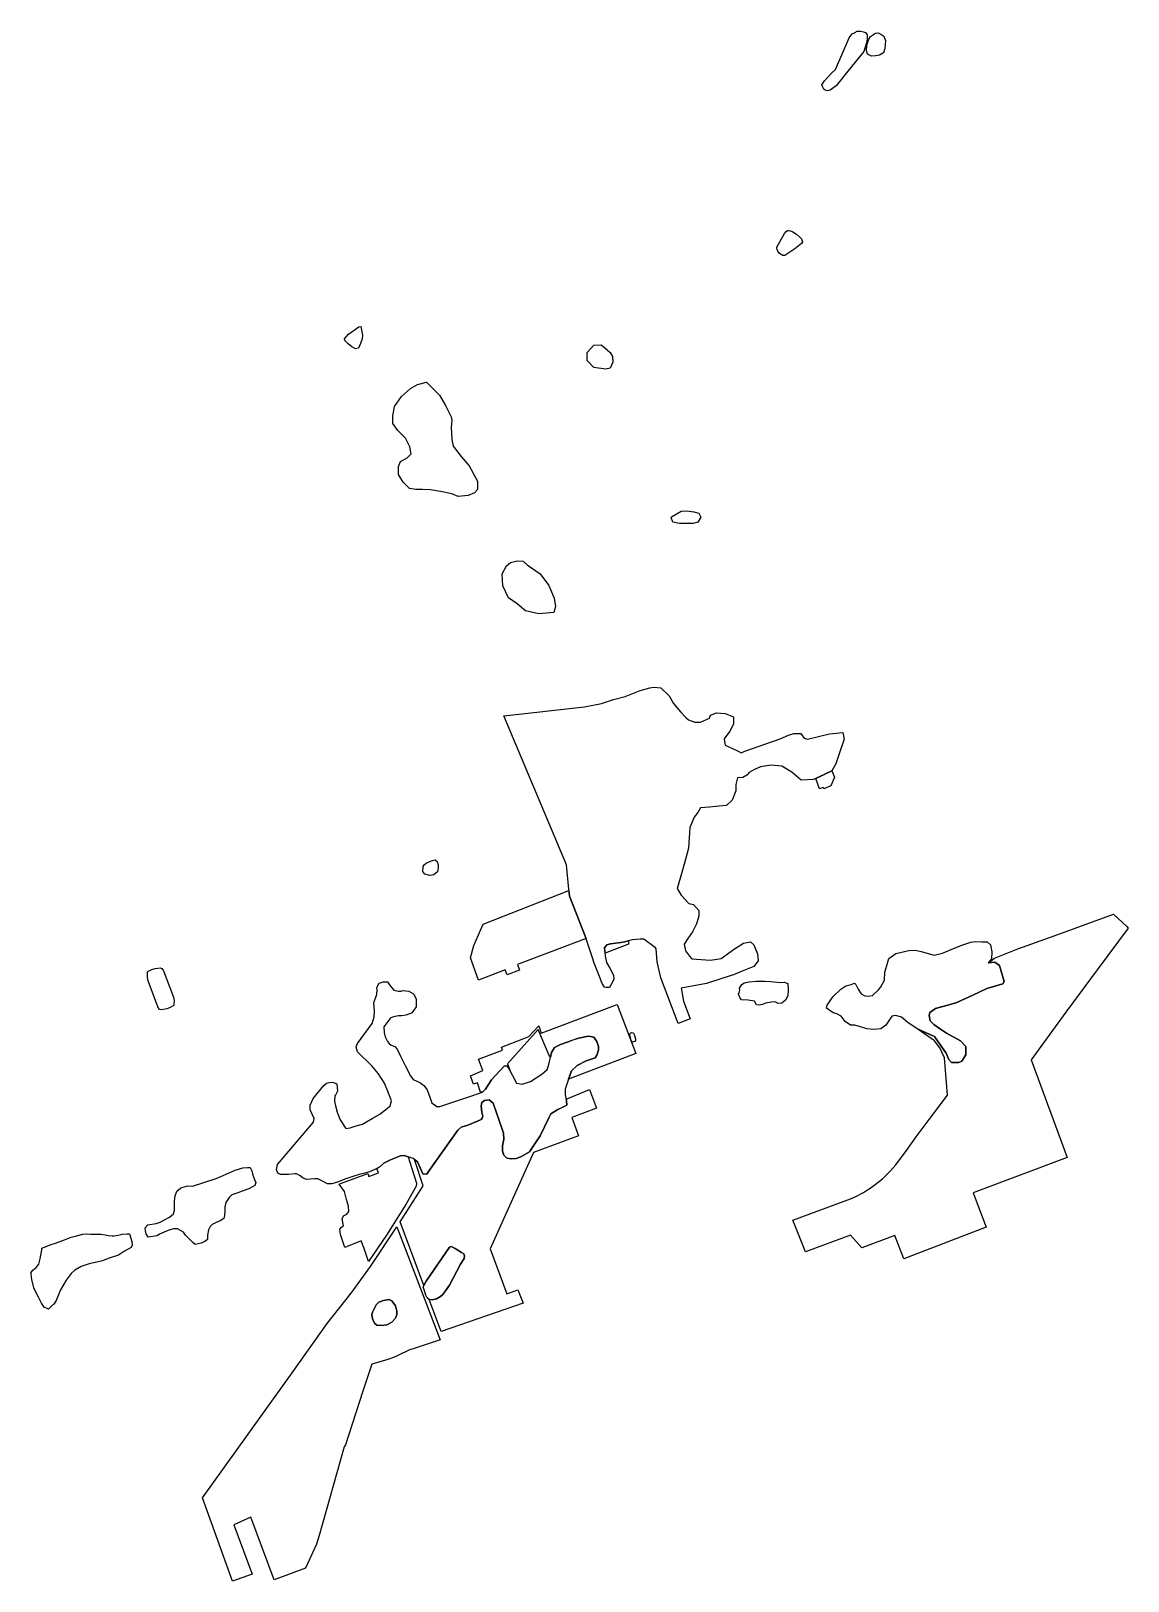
# Model space of a CAD drawing. Extents: x 709171 to 717292, y 4903101 to 4914578.
import ezdxf

# ---------------------------------------------------------------- set-up
doc = ezdxf.new("R2010")
doc.units = 0
doc.layers.add('Com_ City - fill', color=7, linetype='Continuous')
doc.layers.add('Industrial-fill', color=7, linetype='Continuous')

msp = doc.modelspace()

# ---------------------------------------------------------------- linework, layer by layer
at = {"layer": 'Com_ City - fill'}
for p, q in [((714749, 4913080), (714762, 4913095)), ((714762, 4913095), (714772, 4913101)), ((714772, 4913101), (714779, 4913101)), ((714779, 4913101), (714794, 4913098)), ((714794, 4913098), (714811, 4913092)), ((714811, 4913092), (714838, 4913074)), ((714693, 4912979), (714749, 4913080)), ((714693, 4912970), (714693, 4912979)), ((714875, 4913006), (714825, 4912965)), ((714838, 4913074), (714860, 4913055)), ((714860, 4913055), (714874, 4913040)), ((714874, 4913040), (714880, 4913025)), ((714881, 4913017), (714875, 4913006)), ((714880, 4913025), (714881, 4913017)), ((714694, 4912961), (714693, 4912970)), ((714699, 4912947), (714694, 4912961)), ((714712, 4912932), (714699, 4912947)), ((714736, 4912917), (714712, 4912932)), ((714751, 4912916), (714736, 4912917)), ((714825, 4912965), (714751, 4912916)), ((710033, 4907611), (710039, 4907617)), ((710033, 4907600), (710033, 4907611)), ((710034, 4907570), (710033, 4907600)), ((710039, 4907617), (710051, 4907622)), ((710051, 4907622), (710065, 4907629)), ((710065, 4907629), (710089, 4907636)), ((710089, 4907636), (710110, 4907640)), ((710110, 4907640), (710126, 4907642)), ((710126, 4907642), (710138, 4907636)), ((710138, 4907636), (710151, 4907619)), ((710151, 4907619), (710151, 4907619)), ((710151, 4907619), (710226, 4907425)), ((710038, 4907546), (710034, 4907570)), ((710077, 4907439), (710038, 4907546)), ((710109, 4907353), (710077, 4907439)), ((710223, 4907359), (710196, 4907346)), ((710229, 4907366), (710223, 4907359)), ((710226, 4907425), (710230, 4907396)), ((710230, 4907396), (710229, 4907372)), ((710229, 4907372), (710229, 4907366)), ((710123, 4907333), (710109, 4907353)), ((710132, 4907330), (710123, 4907333)), ((710150, 4907332), (710132, 4907330)), ((710177, 4907339), (710150, 4907332)), ((710196, 4907346), (710177, 4907339)), ((713603, 4907147), (713604, 4907153)), ((713605, 4907131), (713603, 4907147)), ((713604, 4907153), (713612, 4907160)), ((713610, 4907114), (713605, 4907131)), ((713612, 4907160), (713615, 4907162)), ((713615, 4907162), (713627, 4907161)), ((713627, 4907161), (713631, 4907157)), ((713631, 4907157), (713635, 4907149)), ((713635, 4907149), (713636, 4907147)), ((713636, 4907147), (713646, 4907116)), ((713614, 4907103), (713610, 4907114)), ((713622, 4907092), (713614, 4907103)), ((713646, 4907099), (713622, 4907092)), ((713646, 4907116), (713646, 4907099))]:
    msp.add_line(p, q, dxfattribs=at)
for points in [[(715127, 4914293), (715228, 4914527)], [(715228, 4914527), (715250, 4914558)], [(715250, 4914558), (715267, 4914565)], [(715267, 4914565), (715270, 4914568)], [(715270, 4914568), (715287, 4914577)], [(715287, 4914577), (715312, 4914578)], [(715312, 4914578), (715333, 4914573)], [(715333, 4914573), (715349, 4914567)], [(715359, 4914499), (715335, 4914426)], [(715349, 4914567), (715361, 4914550)], [(715356, 4914432), (715358, 4914474)], [(715358, 4914474), (715372, 4914517)], [(715361, 4914529), (715359, 4914499)], [(715361, 4914550), (715361, 4914529)], [(715372, 4914517), (715386, 4914537)], [(715386, 4914537), (715423, 4914563)], [(715423, 4914563), (715443, 4914565)], [(715443, 4914565), (715463, 4914555)], [(715463, 4914555), (715485, 4914539)], [(715485, 4914539), (715496, 4914507)], [(715496, 4914507), (715492, 4914450)], [(715335, 4914426), (715218, 4914280)], [(715364, 4914408), (715356, 4914432)], [(715392, 4914392), (715364, 4914408)], [(715423, 4914394), (715392, 4914392)], [(715451, 4914400), (715423, 4914394)], [(715481, 4914416), (715451, 4914400)], [(715492, 4914450), (715481, 4914416)], [(715046, 4914210), (715096, 4914267)], [(715096, 4914267), (715127, 4914293)], [(715218, 4914280), (715131, 4914172)], [(715026, 4914179), (715046, 4914210)], [(715032, 4914163), (715026, 4914179)], [(715040, 4914148), (715032, 4914163)], [(715049, 4914140), (715040, 4914148)], [(715066, 4914135), (715049, 4914140)], [(715088, 4914140), (715066, 4914135)], [(715131, 4914172), (715088, 4914140)], [(711491, 4912298), (711522, 4912334)], [(711494, 4912286), (711491, 4912298)], [(711522, 4912334), (711597, 4912389)], [(711597, 4912389), (711613, 4912390)], [(711622, 4912298), (711610, 4912264)], [(711613, 4912390), (711625, 4912325)], [(711625, 4912325), (711622, 4912298)], [(711519, 4912261), (711494, 4912286)], [(711546, 4912240), (711519, 4912261)], [(711574, 4912224), (711546, 4912240)], [(711595, 4912229), (711574, 4912224)], [(711610, 4912264), (711595, 4912229)], [(713288, 4912199), (713337, 4912251)], [(713288, 4912138), (713288, 4912199)], [(713337, 4912251), (713391, 4912254)], [(713391, 4912254), (713419, 4912232)], [(713419, 4912232), (713458, 4912199)], [(713458, 4912199), (713476, 4912168)], [(713337, 4912086), (713288, 4912138)], [(713425, 4912074), (713337, 4912086)], [(713458, 4912083), (713425, 4912074)], [(713479, 4912126), (713458, 4912083)], [(713476, 4912168), (713479, 4912126)], [(711981, 4911931), (712032, 4911962)], [(712032, 4911962), (712099, 4911977)], [(712099, 4911977), (712194, 4911882)], [(711862, 4911797), (711914, 4911873)], [(711914, 4911873), (711981, 4911931)], [(712194, 4911882), (712239, 4911806)], [(711850, 4911730), (711862, 4911797)], [(711850, 4911673), (711850, 4911730)], [(712239, 4911806), (712282, 4911721)], [(712282, 4911721), (712285, 4911694)], [(711887, 4911621), (711850, 4911673)], [(711944, 4911563), (711887, 4911621)], [(712285, 4911694), (712282, 4911645)], [(712282, 4911645), (712285, 4911554)], [(711975, 4911499), (711944, 4911563)], [(711984, 4911447), (711975, 4911499)], [(712285, 4911554), (712297, 4911505)], [(712297, 4911505), (712355, 4911429)], [(711890, 4911353), (711905, 4911390)], [(711905, 4911390), (711956, 4911417)], [(711956, 4911417), (711984, 4911447)], [(712355, 4911429), (712415, 4911359)], [(711890, 4911295), (711890, 4911353)], [(711926, 4911237), (711890, 4911295)], [(712415, 4911359), (712476, 4911244)], [(711972, 4911192), (711926, 4911237)], [(712020, 4911183), (711972, 4911192)], [(712069, 4911183), (712020, 4911183)], [(712127, 4911180), (712069, 4911183)], [(712203, 4911168), (712127, 4911180)], [(712285, 4911152), (712203, 4911168)], [(712333, 4911131), (712285, 4911152)], [(712455, 4911158), (712406, 4911140)], [(712476, 4911183), (712455, 4911158)], [(712476, 4911244), (712476, 4911183)], [(712406, 4911140), (712333, 4911131)], [(713983, 4911023), (714026, 4911026)], [(714026, 4911026), (714077, 4911017)], [(713910, 4910975), (713913, 4910981)], [(713922, 4910941), (713910, 4910975)], [(713913, 4910981), (713983, 4911023)], [(713971, 4910932), (713922, 4910941)], [(714071, 4910932), (713971, 4910932)], [(714108, 4910941), (714071, 4910932)], [(714077, 4911017), (714114, 4911008)], [(714129, 4910978), (714108, 4910941)], [(714114, 4911008), (714129, 4910978)], [(712658, 4910558), (712691, 4910619)], [(712691, 4910619), (712721, 4910643)], [(712721, 4910643), (712770, 4910655)], [(712770, 4910655), (712813, 4910652)], [(712813, 4910652), (712843, 4910625)], [(712843, 4910625), (712940, 4910558)], [(712664, 4910470), (712658, 4910558)], [(712706, 4910381), (712664, 4910470)], [(712940, 4910558), (713004, 4910473)], [(713004, 4910473), (713044, 4910378)], [(712770, 4910336), (712706, 4910381)], [(713044, 4910378), (713053, 4910317)], [(712831, 4910284), (712770, 4910336)], [(712931, 4910263), (712831, 4910284)], [(713041, 4910272), (712931, 4910263)], [(713053, 4910317), (713041, 4910272)], [(712671, 4909508), (713267, 4909574), (713393, 4909598), (713482, 4909629), (713569, 4909650), (713681, 4909694), (713751, 4909716), (713781, 4909720), (713833, 4909716), (713894, 4909655), (713928, 4909598), (713980, 4909538), (714019, 4909494), (714037, 4909477), (714084, 4909460), (714128, 4909460), (714193, 4909490), (714201, 4909512), (714245, 4909529), (714310, 4909525), (714371, 4909499), (714371, 4909447), (714345, 4909395), (714301, 4909338), (714306, 4909303), (714310, 4909290), (714397, 4909251)], [(714397, 4909251), (714410, 4909243), (714427, 4909234), (714455, 4909245), (714717, 4909338), (714778, 4909364), (714817, 4909377), (714869, 4909377), (714895, 4909342), (714919, 4909335), (715081, 4909374), (715181, 4909384), (715190, 4909334), (715155, 4909234), (715129, 4909152), (715099, 4909100), (714964, 4909035), (714873, 4909030), (714804, 4909091), (714730, 4909134), (714648, 4909143), (714570, 4909130), (714522, 4909108), (714488, 4909087), (714470, 4909069), (714440, 4909052), (714401, 4909048), (714388, 4909000), (714388, 4908952), (714362, 4908883), (714319, 4908844), (714314, 4908844), (714240, 4908835), (714193, 4908831), (714128, 4908826), (714106, 4908792), (714080, 4908757), (714049, 4908681), (714037, 4908527), (714011, 4908427), (713980, 4908314), (713954, 4908228), (713985, 4908180), (714041, 4908119), (714076, 4908111), (714115, 4908067), (714115, 4908024), (714097, 4907967), (714067, 4907907), (714032, 4907859), (714006, 4907816), (714015, 4907768), (714045, 4907729), (714063, 4907707), (714201, 4907698), (714280, 4907711), (714379, 4907781), (714444, 4907824), (714496, 4907833), (714522, 4907811), (714548, 4907746), (714553, 4907694), (714522, 4907651), (714436, 4907616), (714371, 4907590), (714362, 4907586), (714171, 4907525), (713985, 4907492), (714002, 4907394), (714051, 4907263), (713962, 4907230), (713833, 4907568), (713807, 4907685), (713798, 4907781), (713794, 4907790), (713707, 4907855), (713681, 4907855), (713621, 4907850), (713564, 4907833), (713538, 4907829), (713460, 4907820), (713434, 4907811), (713417, 4907790), (713421, 4907729), (713430, 4907681), (713456, 4907638), (713482, 4907586), (713486, 4907555), (713452, 4907495), (713426, 4907495), (713417, 4907499), (713400, 4907525), (713378, 4907577), (713339, 4907677), (713326, 4907724), (713278, 4907864), (713156, 4908172), (713134, 4908403), (712671, 4909508)], [(712071, 4908354), (712074, 4908393)], [(712074, 4908393), (712082, 4908404)], [(712082, 4908404), (712099, 4908418)], [(712099, 4908418), (712142, 4908436)], [(712142, 4908436), (712163, 4908441)], [(712163, 4908441), (712178, 4908430)], [(712178, 4908430), (712186, 4908404)], [(712186, 4908404), (712186, 4908385)], [(712085, 4908335), (712071, 4908354)], [(712122, 4908324), (712085, 4908335)], [(712154, 4908330), (712122, 4908324)], [(712179, 4908353), (712154, 4908330)], [(712186, 4908385), (712179, 4908353)], [(716062, 4907810), (716128, 4907832)], [(716128, 4907832), (716162, 4907836)], [(716162, 4907836), (716209, 4907834)], [(716209, 4907834), (716249, 4907834)], [(716249, 4907834), (716273, 4907812)], [(715506, 4907659), (715520, 4907711)], [(715520, 4907711), (715574, 4907747)], [(715574, 4907747), (715669, 4907769)], [(715669, 4907769), (715715, 4907773)], [(715715, 4907773), (715761, 4907763)], [(715761, 4907763), (715856, 4907735)], [(715856, 4907735), (715919, 4907751)], [(715919, 4907751), (715983, 4907777)], [(715983, 4907777), (716062, 4907810)], [(716281, 4907709), (716257, 4907679)], [(716273, 4907812), (716283, 4907761)], [(716283, 4907761), (716281, 4907709)], [(715488, 4907550), (715492, 4907610)], [(715492, 4907610), (715506, 4907659)], [(716257, 4907679), (716307, 4907684)], [(716307, 4907684), (716341, 4907659)], [(716341, 4907659), (716374, 4907540)], [(711185, 4906083), (711164, 4906101), (711135, 4906117), (711124, 4906116), (711076, 4906112), (711017, 4906112), (710998, 4906122), (710987, 4906149), (710996, 4906185), (711261, 4906499), (711266, 4906525), (711238, 4906591), (711237, 4906624), (711259, 4906674), (711338, 4906769), (711359, 4906787), (711379, 4906792), (711403, 4906795), (711435, 4906782), (711440, 4906729), (711424, 4906699), (711421, 4906696), (711417, 4906653), (711425, 4906619), (711438, 4906572), (711459, 4906515), (711501, 4906452), (711533, 4906457), (711579, 4906472), (711624, 4906485), (711696, 4906527), (711753, 4906557), (711787, 4906586), (711811, 4906602), (711830, 4906620), (711840, 4906657), (711811, 4906733), (711787, 4906787), (711742, 4906856), (711693, 4906916), (711588, 4907019), (711579, 4907056), (711587, 4907081), (711696, 4907229), (711712, 4907279), (711714, 4907321), (711708, 4907382), (711717, 4907405), (711729, 4907436), (711732, 4907450), (711733, 4907476), (711732, 4907497), (711748, 4907528), (711777, 4907539), (711811, 4907537), (711829, 4907507), (711856, 4907476), (711892, 4907468), (711908, 4907469), (711924, 4907473), (711967, 4907469), (712003, 4907450), (712021, 4907413), (712022, 4907390), (712022, 4907387), (712021, 4907353), (712005, 4907327), (711987, 4907306), (711945, 4907292), (711913, 4907285), (711890, 4907285), (711854, 4907279), (711829, 4907269), (711819, 4907253), (711782, 4907204), (711785, 4907163), (711792, 4907131), (711809, 4907097), (711821, 4907082), (711838, 4907069), (711863, 4907058), (711882, 4907040), (711909, 4906982), (711943, 4906914), (711979, 4906843), (712000, 4906814), (712050, 4906793), (712079, 4906771), (712103, 4906737), (712123, 4906685), (712139, 4906641), (712174, 4906614), (712198, 4906615), (712435, 4906693), (712491, 4906714), (712514, 4906720), (712535, 4906743), (712580, 4906812), (712674, 4906914), (712695, 4906916), (712706, 4906901)], [(714412, 4907460), (714418, 4907478)], [(714416, 4907490), (714430, 4907515)], [(714418, 4907478), (714416, 4907490)], [(714430, 4907515), (714451, 4907531)], [(714451, 4907531), (714487, 4907539)], [(714487, 4907539), (714538, 4907542)], [(714538, 4907542), (714602, 4907542)], [(714602, 4907542), (714646, 4907540)], [(714646, 4907540), (714719, 4907534)], [(714719, 4907534), (714747, 4907536)], [(714747, 4907536), (714774, 4907526)], [(714774, 4907526), (714777, 4907476)], [(714777, 4907476), (714774, 4907434)], [(715109, 4907429), (715165, 4907483)], [(715165, 4907483), (715202, 4907507)], [(715202, 4907507), (715242, 4907519)], [(715242, 4907519), (715268, 4907528)], [(715268, 4907528), (715278, 4907519)], [(715278, 4907519), (715294, 4907483)], [(715294, 4907483), (715316, 4907449)], [(715399, 4907437), (715445, 4907479)], [(715445, 4907479), (715463, 4907501)], [(715463, 4907501), (715488, 4907550)], [(716247, 4907488), (716144, 4907439)], [(716365, 4907524), (716247, 4907488)], [(716374, 4907540), (716365, 4907524)], [(714408, 4907447), (714412, 4907460)], [(714421, 4907417), (714408, 4907447)], [(714430, 4907405), (714421, 4907417)], [(714481, 4907403), (714430, 4907405)], [(714526, 4907395), (714481, 4907403)], [(714542, 4907368), (714526, 4907395)], [(714561, 4907365), (714542, 4907368)], [(714585, 4907371), (714561, 4907365)], [(714607, 4907381), (714585, 4907371)], [(714652, 4907387), (714607, 4907381)], [(714679, 4907389), (714652, 4907387)], [(714701, 4907378), (714679, 4907389)], [(714730, 4907381), (714701, 4907378)], [(714757, 4907401), (714730, 4907381)], [(714774, 4907434), (714757, 4907401)], [(715059, 4907342), (715065, 4907364)], [(715065, 4907364), (715109, 4907429)], [(715316, 4907449), (715343, 4907435)], [(715343, 4907435), (715369, 4907431)], [(715369, 4907431), (715399, 4907437)], [(715959, 4907366), (715874, 4907342)], [(716025, 4907386), (715959, 4907366)], [(716144, 4907439), (716025, 4907386)], [(715109, 4907308), (715059, 4907342)], [(715137, 4907300), (715109, 4907308)], [(715169, 4907284), (715137, 4907300)], [(715198, 4907243), (715169, 4907284)], [(715238, 4907217), (715198, 4907243)], [(715544, 4907284), (715498, 4907217)], [(715572, 4907288), (715544, 4907284)], [(715616, 4907276), (715572, 4907288)], [(715665, 4907235), (715616, 4907276)], [(715824, 4907310), (715820, 4907288)], [(715820, 4907288), (715828, 4907249)], [(715866, 4907340), (715824, 4907310)], [(715828, 4907249), (715854, 4907223)], [(715874, 4907342), (715866, 4907340)], [(712706, 4906901), (712764, 4906787), (712806, 4906780), (712869, 4906800), (712953, 4906853), (712991, 4906888), (713003, 4906926), (713016, 4906979), (713023, 4907014), (713047, 4907052), (713091, 4907073), (713139, 4907092), (713184, 4907108), (713217, 4907119), (713270, 4907131), (713300, 4907136), (713338, 4907128), (713359, 4907095), (713372, 4907058), (713373, 4907034), (713360, 4906995), (713346, 4906976), (713280, 4906952), (713214, 4906918), (713173, 4906879), (713149, 4906818), (713125, 4906743), (713126, 4906700), (713134, 4906656), (713138, 4906625), (713102, 4906608), (713071, 4906593), (713018, 4906561), (713005, 4906530), (712941, 4906398), (712860, 4906278), (712797, 4906243), (712763, 4906230), (712728, 4906227), (712694, 4906232), (712670, 4906254), (712660, 4906285), (712660, 4906324), (712671, 4906372), (712668, 4906417), (712658, 4906446), (712591, 4906640), (712562, 4906663), (712528, 4906660), (712509, 4906645), (712502, 4906616), (712509, 4906572), (712515, 4906542), (712507, 4906521), (712504, 4906518), (712476, 4906505), (712405, 4906476), (712354, 4906461), (712331, 4906440), (712114, 4906133), (712100, 4906114), (712072, 4906116), (712033, 4906204), (712009, 4906223), (712001, 4906230), (711934, 4906251), (711907, 4906250), (711831, 4906219), (711783, 4906195), (711754, 4906169), (711716, 4906148), (711676, 4906130), (711641, 4906122), (711600, 4906112), (711553, 4906096), (711495, 4906077), (711448, 4906057), (711398, 4906043), (711365, 4906043), (711324, 4906065), (711295, 4906080), (711269, 4906080), (711240, 4906077), (711213, 4906075), (711185, 4906083)], [(715270, 4907217), (715238, 4907217)], [(715312, 4907205), (715270, 4907217)], [(715359, 4907191), (715312, 4907205)], [(715411, 4907185), (715359, 4907191)], [(715463, 4907191), (715411, 4907185)], [(715498, 4907217), (715463, 4907191)], [(715729, 4907193), (715665, 4907235)], [(715798, 4907159), (715729, 4907193)], [(715860, 4907133), (715798, 4907159)], [(715854, 4907223), (715904, 4907187)], [(715925, 4907036), (715860, 4907133)], [(715904, 4907187), (715949, 4907157)], [(715949, 4907157), (716051, 4907100)], [(715945, 4907010), (715925, 4907036)], [(715965, 4906963), (715945, 4907010)], [(716051, 4907100), (716090, 4907060)], [(716090, 4907060), (716092, 4906998)], [(715985, 4906941), (715965, 4906963)], [(716039, 4906941), (715985, 4906941)], [(716062, 4906951), (716039, 4906941)], [(716092, 4906998), (716062, 4906951)], [(710542, 4906081), (710593, 4906104)], [(710593, 4906104), (710683, 4906143)], [(710683, 4906143), (710740, 4906160)], [(710740, 4906160), (710774, 4906164)], [(710774, 4906164), (710793, 4906164)], [(710793, 4906164), (710805, 4906139)], [(710805, 4906139), (710814, 4906107)], [(710814, 4906107), (710825, 4906074)], [(710238, 4905953), (710247, 4905980)], [(710247, 4905980), (710259, 4905996)], [(710259, 4905996), (710279, 4906013)], [(710279, 4906013), (710332, 4906028)], [(710332, 4906028), (710367, 4906024)], [(710367, 4906024), (710542, 4906081)], [(710733, 4905987), (710701, 4905975)], [(710782, 4906005), (710733, 4905987)], [(710828, 4906029), (710782, 4906005)], [(710825, 4906074), (710834, 4906051)], [(710834, 4906051), (710828, 4906029)], [(710233, 4905916), (710238, 4905953)], [(710234, 4905879), (710233, 4905916)], [(710234, 4905847), (710234, 4905879)], [(710614, 4905904), (710606, 4905872)], [(710606, 4905872), (710606, 4905844)], [(710637, 4905941), (710614, 4905904)], [(710657, 4905960), (710637, 4905941)], [(710701, 4905975), (710657, 4905960)], [(710036, 4905739), (710098, 4905748)], [(710098, 4905748), (710128, 4905759)], [(710128, 4905759), (710160, 4905776)], [(710160, 4905776), (710195, 4905796)], [(710195, 4905796), (710226, 4905821)], [(710226, 4905821), (710234, 4905847)], [(710542, 4905755), (710512, 4905741)], [(710570, 4905769), (710542, 4905755)], [(710597, 4905785), (710570, 4905769)], [(710604, 4905807), (710597, 4905785)], [(710606, 4905844), (710604, 4905807)], [(709418, 4905628), (709469, 4905646)], [(709469, 4905646), (709508, 4905658)], [(709508, 4905658), (709554, 4905669)], [(709554, 4905669), (709581, 4905671)], [(709581, 4905671), (709611, 4905669)], [(709611, 4905669), (709644, 4905669)], [(709644, 4905669), (709666, 4905669)], [(709666, 4905669), (709687, 4905669)], [(709687, 4905669), (709719, 4905665)], [(709719, 4905665), (709745, 4905660)], [(709745, 4905660), (709772, 4905657)], [(709772, 4905657), (709786, 4905657)], [(709786, 4905657), (709816, 4905662)], [(709816, 4905662), (709837, 4905667)], [(709837, 4905667), (709846, 4905669)], [(709846, 4905669), (709883, 4905672)], [(709883, 4905672), (709899, 4905671)], [(709899, 4905671), (709918, 4905616)], [(710017, 4905716), (710036, 4905739)], [(710018, 4905693), (710017, 4905716)], [(710024, 4905672), (710018, 4905693)], [(710038, 4905647), (710024, 4905672)], [(710105, 4905658), (710038, 4905647)], [(710123, 4905669), (710105, 4905658)], [(710157, 4905684), (710123, 4905669)], [(710190, 4905700), (710157, 4905684)], [(710227, 4905709), (710190, 4905700)], [(710256, 4905709), (710227, 4905709)], [(710300, 4905683), (710256, 4905709)], [(710314, 4905663), (710300, 4905683)], [(710344, 4905633), (710314, 4905663)], [(710369, 4905608), (710344, 4905633)], [(710485, 4905702), (710478, 4905663)], [(710478, 4905663), (710478, 4905630)], [(710496, 4905727), (710485, 4905702)], [(710512, 4905741), (710496, 4905727)], [(709238, 4905487), (709250, 4905554)], [(709250, 4905554), (709252, 4905566)], [(709252, 4905566), (709321, 4905593)], [(709321, 4905593), (709353, 4905603)], [(709353, 4905603), (709418, 4905628)], [(709864, 4905543), (709819, 4905515)], [(709911, 4905570), (709864, 4905543)], [(709920, 4905588), (709911, 4905570)], [(709918, 4905616), (709920, 4905588)], [(710385, 4905594), (710369, 4905608)], [(710431, 4905603), (710385, 4905594)], [(710457, 4905614), (710431, 4905603)], [(710478, 4905630), (710457, 4905614)], [(712097, 4905322), (712268, 4905574)], [(712268, 4905574), (712280, 4905577)], [(712280, 4905577), (712291, 4905573)], [(712291, 4905573), (712311, 4905563)], [(712311, 4905563), (712330, 4905550)], [(712330, 4905550), (712357, 4905533)], [(712357, 4905533), (712374, 4905523)], [(712374, 4905523), (712381, 4905509)], [(709171, 4905386), (709185, 4905404)], [(709185, 4905404), (709208, 4905423)], [(709208, 4905423), (709229, 4905448)], [(709229, 4905448), (709238, 4905487)], [(709496, 4905404), (709468, 4905379)], [(709542, 4905430), (709496, 4905404)], [(709602, 4905450), (709542, 4905430)], [(709701, 4905473), (709602, 4905450)], [(709743, 4905489), (709701, 4905473)], [(709819, 4905515), (709743, 4905489)], [(712351, 4905447), (712269, 4905291)], [(712378, 4905489), (712351, 4905447)], [(712381, 4905509), (712378, 4905489)], [(709171, 4905372), (709171, 4905386)], [(709176, 4905333), (709171, 4905372)], [(709192, 4905271), (709176, 4905333)], [(709413, 4905299), (709390, 4905257)], [(709431, 4905329), (709413, 4905299)], [(709468, 4905379), (709431, 4905329)], [(712073, 4905280), (712097, 4905322)], [(712269, 4905291), (712239, 4905250)], [(709206, 4905239), (709192, 4905271)], [(709227, 4905202), (709206, 4905239)], [(709248, 4905159), (709227, 4905202)], [(709356, 4905179), (709339, 4905151)], [(709374, 4905220), (709356, 4905179)], [(709390, 4905257), (709374, 4905220)], [(711746, 4905166), (711781, 4905178)], [(711781, 4905178), (711819, 4905185)], [(711819, 4905185), (711836, 4905179)], [(711836, 4905179), (711842, 4905176)], [(711842, 4905176), (711868, 4905139)], [(712083, 4905251), (712073, 4905280)], [(712093, 4905218), (712083, 4905251)], [(712103, 4905197), (712093, 4905218)], [(712119, 4905185), (712103, 4905197)], [(712140, 4905184), (712119, 4905185)], [(712172, 4905190), (712140, 4905184)], [(712202, 4905208), (712172, 4905190)], [(712217, 4905221), (712202, 4905208)], [(712239, 4905250), (712217, 4905221)], [(709268, 4905129), (709248, 4905159)], [(709300, 4905113), (709268, 4905129)], [(709335, 4905149), (709300, 4905113)], [(709339, 4905151), (709335, 4905149)], [(711694, 4905070), (711698, 4905092)], [(711702, 4905036), (711694, 4905070)], [(711698, 4905092), (711725, 4905147)], [(711725, 4905147), (711746, 4905166)], [(711868, 4905139), (711879, 4905100)], [(711879, 4905074), (711869, 4905048)], [(711879, 4905100), (711879, 4905074)], [(711716, 4905007), (711702, 4905036)], [(711731, 4904995), (711716, 4905007)], [(711764, 4904993), (711731, 4904995)], [(711806, 4904997), (711764, 4904993)], [(711842, 4905017), (711806, 4904997)], [(711869, 4905048), (711842, 4905017)]]:
    msp.add_lwpolyline(points, dxfattribs=at)
at = {"layer": 'Industrial-fill'}
for p, q in [((712519, 4907964), (713153, 4908213)), ((712449, 4907806), (712519, 4907964)), ((713280, 4907859), (712772, 4907666)), ((712425, 4907716), (712449, 4907806)), ((712484, 4907551), (712425, 4907716)), ((712681, 4907627), (712484, 4907551)), ((712695, 4907589), (712681, 4907627)), ((712787, 4907624), (712695, 4907589)), ((712772, 4907666), (712787, 4907624)), ((711783, 4906195), (711831, 4906219)), ((711831, 4906219), (711907, 4906250)), ((711907, 4906250), (711934, 4906251)), ((711934, 4906251), (711963, 4906242)), ((711963, 4906242), (711976, 4906202)), ((711468, 4906047), (711664, 4906118)), ((711664, 4906118), (711672, 4906097)), ((711672, 4906097), (711742, 4906124)), ((711730, 4906155), (711754, 4906169)), ((711742, 4906124), (711730, 4906155)), ((711754, 4906169), (711783, 4906195)), ((711976, 4906202), (712025, 4906046)), ((711453, 4906039), (711468, 4906047)), ((711492, 4905986), (711453, 4906039)), ((711506, 4905927), (711492, 4905986)), ((712022, 4906026), (711945, 4905889)), ((712025, 4906046), (712022, 4906026)), ((711521, 4905877), (711506, 4905927)), ((711524, 4905837), (711521, 4905877)), ((711945, 4905889), (711803, 4905661)), ((711474, 4905783), (711484, 4905805)), ((711483, 4905730), (711474, 4905783)), ((711484, 4905805), (711509, 4905817)), ((711509, 4905817), (711524, 4905837)), ((711458, 4905707), (711470, 4905722)), ((711461, 4905667), (711458, 4905707)), ((711494, 4905571), (711461, 4905667)), ((711470, 4905722), (711483, 4905730)), ((711803, 4905661), (711670, 4905468)), ((711616, 4905621), (711494, 4905571)), ((711636, 4905564), (711616, 4905621)), ((711670, 4905468), (711636, 4905564))]:
    msp.add_line(p, q, dxfattribs=at)
for points in [[(714980, 4909044), (715099, 4909100)], [(715099, 4909100), (715118, 4909054)], [(715009, 4908967), (714980, 4909044)], [(715035, 4908977), (715009, 4908967)], [(715040, 4908968), (715035, 4908977)], [(715092, 4908988), (715040, 4908968)], [(715118, 4909054), (715092, 4908988)], [(713153, 4908213), (713156, 4908172), (713278, 4907864), (713280, 4907859)], [(716745, 4907879), (717184, 4908038)], [(717292, 4907935), (717064, 4907626)], [(717184, 4908038), (717284, 4907948)], [(717284, 4907948), (717292, 4907935)], [(713420, 4907749), (713417, 4907790), (713434, 4907811), (713460, 4907820), (713538, 4907829), (713564, 4907833), (713593, 4907842)], [(713595, 4907817), (713420, 4907749)], [(713593, 4907842), (713595, 4907817)], [(716477, 4907781), (716745, 4907879)], [(716257, 4907679), (716304, 4907712)], [(716304, 4907712), (716477, 4907781)], [(716307, 4907684), (716257, 4907679)], [(716341, 4907659), (716307, 4907684)], [(716374, 4907540), (716341, 4907659)], [(717064, 4907626), (716832, 4907312)], [(716144, 4907439), (716247, 4907488)], [(716247, 4907488), (716365, 4907524)], [(716365, 4907524), (716374, 4907540)], [(712948, 4907158), (713510, 4907371)], [(713510, 4907371), (713647, 4907006)], [(715866, 4907340), (715959, 4907366)], [(715959, 4907366), (716025, 4907386)], [(716025, 4907386), (716144, 4907439)], [(715820, 4907288), (715824, 4907310)], [(715828, 4907249), (715820, 4907288)], [(715824, 4907310), (715866, 4907340)], [(715854, 4907223), (715828, 4907249)], [(716832, 4907312), (716574, 4906961)], [(712925, 4907185), (712698, 4906930)], [(712819, 4907118), (712857, 4907134)], [(712857, 4907134), (712930, 4907212)], [(713006, 4906993), (712925, 4907185)], [(712930, 4907212), (712948, 4907158)], [(713270, 4907131), (713217, 4907119)], [(713300, 4907136), (713270, 4907131)], [(713338, 4907128), (713300, 4907136)], [(713359, 4907095), (713338, 4907128)], [(715858, 4907101), (715729, 4907193)], [(715729, 4907193), (715798, 4907159)], [(715798, 4907159), (715860, 4907133)], [(715904, 4907187), (715854, 4907223)], [(715860, 4907133), (715945, 4907010)], [(715949, 4907157), (715904, 4907187)], [(716051, 4907100), (715949, 4907157)], [(712483, 4906965), (712662, 4907033)], [(712654, 4907054), (712819, 4907118)], [(712662, 4907033), (712654, 4907054)], [(713023, 4907014), (713016, 4906979)], [(713047, 4907052), (713023, 4907014)], [(713091, 4907073), (713047, 4907052)], [(713139, 4907092), (713091, 4907073)], [(713217, 4907119), (713139, 4907092)], [(713372, 4907058), (713359, 4907095)], [(713360, 4906995), (713373, 4907034)], [(713373, 4907034), (713372, 4907058)], [(715899, 4907050), (715858, 4907101)], [(715933, 4906974), (715899, 4907050)], [(715945, 4907010), (715965, 4906963)], [(716090, 4907060), (716051, 4907100)], [(716092, 4906998), (716090, 4907060)], [(712515, 4906881), (712483, 4906965)], [(712674, 4906914), (712580, 4906812)], [(712695, 4906916), (712674, 4906914)], [(712706, 4906901), (712695, 4906916)], [(712698, 4906930), (712718, 4906879)], [(712718, 4906879), (712706, 4906901)], [(713016, 4906979), (713006, 4906993)], [(713647, 4907006), (713149, 4906818)], [(713173, 4906879), (713214, 4906918)], [(713214, 4906918), (713280, 4906952)], [(713280, 4906952), (713346, 4906976)], [(713346, 4906976), (713360, 4906995)], [(715955, 4906699), (715933, 4906974)], [(715965, 4906963), (715985, 4906941)], [(715985, 4906941), (716039, 4906941)], [(716039, 4906941), (716062, 4906951)], [(716062, 4906951), (716092, 4906998)], [(716574, 4906961), (716842, 4906236)], [(712424, 4906843), (712515, 4906881)], [(712447, 4906780), (712424, 4906843)], [(712475, 4906791), (712447, 4906780)], [(712499, 4906720), (712475, 4906791)], [(712580, 4906812), (712535, 4906743)], [(713149, 4906818), (713173, 4906879)], [(712514, 4906720), (712499, 4906720)], [(712535, 4906743), (712514, 4906720)], [(713132, 4906669), (713304, 4906740)], [(713134, 4906656), (713132, 4906669)], [(713304, 4906740), (713356, 4906603)], [(715819, 4906519), (715955, 4906699)], [(712502, 4906616), (712509, 4906645)], [(712509, 4906572), (712502, 4906616)], [(712509, 4906645), (712528, 4906660)], [(712515, 4906542), (712509, 4906572)], [(712528, 4906660), (712562, 4906663)], [(712562, 4906663), (712591, 4906640)], [(712591, 4906640), (712658, 4906446)], [(713005, 4906530), (713018, 4906561)], [(713018, 4906561), (713071, 4906593)], [(713071, 4906593), (713138, 4906625)], [(713138, 4906625), (713134, 4906656)], [(713356, 4906603), (713174, 4906534)], [(712114, 4906133), (712331, 4906440)], [(712331, 4906440), (712354, 4906461)], [(712354, 4906461), (712405, 4906476)], [(712405, 4906476), (712476, 4906505)], [(712476, 4906505), (712504, 4906518)], [(712504, 4906518), (712515, 4906542)], [(712658, 4906446), (712668, 4906417)], [(712941, 4906398), (713005, 4906530)], [(713174, 4906534), (713224, 4906397)], [(715724, 4906390), (715819, 4906519)], [(712671, 4906372), (712660, 4906324)], [(712660, 4906324), (712660, 4906285)], [(712668, 4906417), (712671, 4906372)], [(712860, 4906278), (712941, 4906398)], [(713224, 4906397), (712891, 4906274)], [(715651, 4906289), (715724, 4906390)], [(712073, 4906028), (712009, 4906223)], [(712009, 4906223), (712033, 4906204)], [(712891, 4906274), (712570, 4905560)], [(712660, 4906285), (712670, 4906254)], [(712670, 4906254), (712694, 4906232)], [(712694, 4906232), (712728, 4906227)], [(712728, 4906227), (712763, 4906230)], [(712763, 4906230), (712797, 4906243)], [(712797, 4906243), (712860, 4906278)], [(715573, 4906183), (715651, 4906289)], [(716842, 4906236), (716145, 4905976)], [(712033, 4906204), (712072, 4906116)], [(712072, 4906116), (712100, 4906114)], [(712100, 4906114), (712114, 4906133)], [(715473, 4906080), (715534, 4906139)], [(715534, 4906139), (715573, 4906183)], [(711904, 4905760), (712073, 4906028)], [(715276, 4905949), (715333, 4905979)], [(715333, 4905979), (715364, 4905998)], [(715364, 4905998), (715391, 4906015)], [(715391, 4906015), (715421, 4906037)], [(715421, 4906037), (715473, 4906080)], [(716145, 4905976), (716242, 4905721)], [(714811, 4905774), (715191, 4905913)], [(715191, 4905913), (715237, 4905930)], [(715237, 4905930), (715276, 4905949)], [(712079, 4905290), (711904, 4905760)], [(714904, 4905538), (714811, 4905774)], [(715237, 4905662), (714904, 4905538)], [(715322, 4905569), (715237, 4905662)], [(715566, 4905659), (715322, 4905569)], [(715632, 4905486), (715566, 4905659)], [(716242, 4905721), (715632, 4905486)], [(712268, 4905574), (712097, 4905322)], [(712280, 4905577), (712268, 4905574)], [(712311, 4905563), (712280, 4905577)], [(712330, 4905550), (712311, 4905563)], [(712357, 4905533), (712330, 4905550)], [(712374, 4905523), (712357, 4905533)], [(712381, 4905509), (712374, 4905523)], [(712570, 4905560), (712693, 4905227)], [(712269, 4905291), (712351, 4905447)], [(712351, 4905447), (712378, 4905489)], [(712378, 4905489), (712381, 4905509)], [(712097, 4905322), (712079, 4905290)], [(712239, 4905250), (712269, 4905291)], [(712207, 4904948), (712119, 4905185)], [(712119, 4905185), (712140, 4905184)], [(712140, 4905184), (712172, 4905190)], [(712172, 4905190), (712202, 4905208)], [(712202, 4905208), (712217, 4905221)], [(712217, 4905221), (712239, 4905250)], [(712693, 4905227), (712775, 4905257)], [(712775, 4905257), (712815, 4905158)], [(712815, 4905158), (712207, 4904948)]]:
    msp.add_lwpolyline(points, dxfattribs=at)
for points in [[(710440, 4903717), (711105, 4904643), (711363, 4905009), (711540, 4905233), (711683, 4905431), (711879, 4905723), (712199, 4904886), (712014, 4904826), (711968, 4904810), (711890, 4904773), (711855, 4904757), (711812, 4904741), (711695, 4904707), (711647, 4904566), (711628, 4904507), (711602, 4904431), (711498, 4904109), (711490, 4904094), (711304, 4903437), (711285, 4903374), (711203, 4903196), (710970, 4903109), (710799, 4903573), (710672, 4903518), (710809, 4903153), (710663, 4903101)], [(711781, 4905178), (711746, 4905166), (711725, 4905147), (711698, 4905092), (711694, 4905070), (711702, 4905036), (711716, 4905007), (711731, 4904995), (711764, 4904993), (711806, 4904997), (711842, 4905017), (711869, 4905048), (711879, 4905074), (711879, 4905100), (711868, 4905139), (711842, 4905176), (711836, 4905179), (711819, 4905185)]]:
    msp.add_lwpolyline(points, close=True, dxfattribs=at)

doc.saveas('drawing.dxf')
